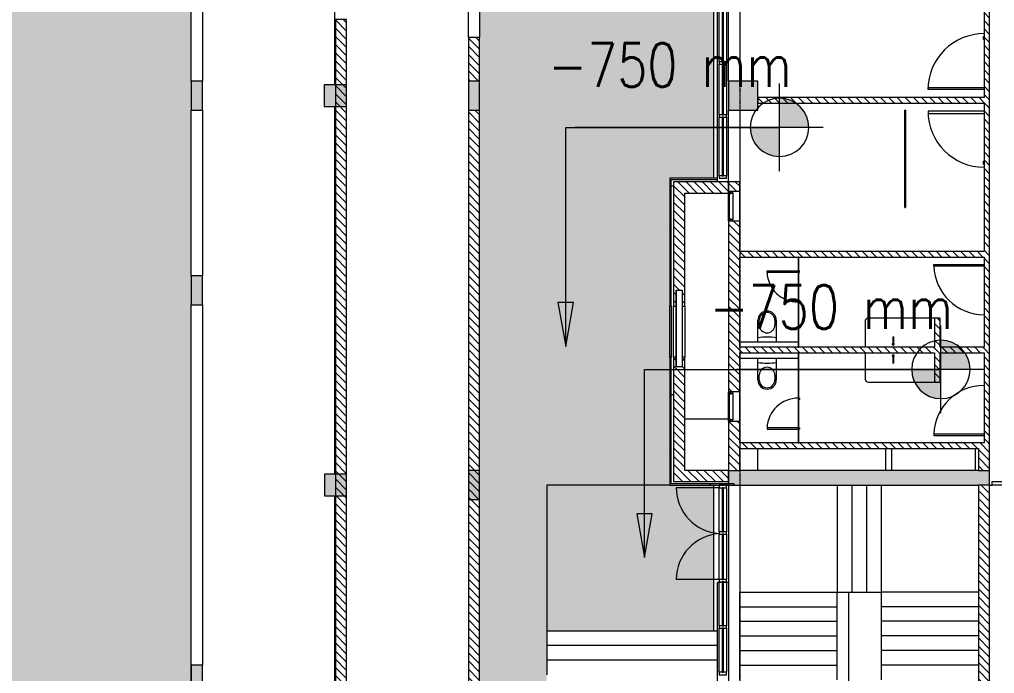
# Model space of a CAD drawing. Header units: millimetres. Extents: x -106145 to 154907, y -84585 to 152038.
# Drawn here: x 10833 to 30849, y 61863 to 75300 of the extents above; entities that cross this region are included whole.
import ezdxf

# ---------------------------------------------------------------- set-up
doc = ezdxf.new("R2010")
doc.units = ezdxf.units.MM
doc.linetypes.add('Cut Out Line _2_', pattern=[2, 1, -1])
doc.linetypes.add('Overhead', pattern=[3.96875, 2.38125, -1.5875])
for name, color, linetype, lineweight in [('A-ANNO-DIMS', 211, 'Continuous', 9), ('A-ANNO-DIMS-300', 211, 'Continuous', 9), ('A-DETL', 90, 'Continuous', 5), ('A-DETL-MBND', 5, 'Continuous', 5), ('A-DOOR', 31, 'Continuous', 5), ('A-DOOR-FRAM', 31, 'Continuous', 9), ('A-FLOR', 192, 'Continuous', 5), ('A-FLOR-LEVL', 51, 'Continuous', 5), ('A-FLOR-PATT', 8, 'Continuous', 5), ('A-GLAZ', 151, 'Continuous', 5), ('A-GLAZ-CURT', 52, 'Continuous', 5), ('A-GLAZ-CWMG', 51, 'Continuous', 5), ('A-WALL', 113, 'Continuous', 5), ('A-WALL-PATT', 111, 'Continuous', 5), ('G-ANNO-DIMS', 111, 'Continuous', 9), ('P-SANR-FIXT', 6, 'Continuous', 5), ('S-COLS', 52, 'Continuous', 5), ('S-STRS', 31, 'Continuous', 5)]:
    doc.layers.add(name, color=color, linetype=linetype, lineweight=lineweight)
doc.styles.add('RomanS', font='romans__.ttf', dxfattribs={"width": 0.8, "height": 1200})
doc.styles.add('RomanS_1', font='romans__.ttf', dxfattribs={"width": 0.8, "height": 900})
doc.dimstyles.new('Diagonal_-_4_mm_RomanS', dxfattribs={"dimscale": 304.8, "dimtxt": 1219.023462, "dimasz": 1.476378, "dimexe": 0.984252, "dimexo": 0.0625, "dimgap": 0.19685, "dimtad": 1, "dimdec": 0, "dimzin": 0, "dimdsep": 46, "dimtxsty": 'RomanS', "dimblk1": 'OBLIQUE', "dimblk2": 'OBLIQUE', "dimsah": 1, "dimcen": 0.09, "dimdle": 2.362205, "dimazin": 0, "dimtfac": 1, "dimtdec": 4, "dimtix": 1, "dimtmove": 0, "dimatfit": 3, "dimfxl": 2.362205, "dimfxlon": 1, "dimtvp": 1, "dimtolj": 1, "dimtzin": 0, "dimarcsym": 2})
pattern_1 = [(315, (0, 0), (84.18955, 84.18955), [])]
pattern_2 = [(45, (0, 0), (-754.342, 754.342), []), (45, (0, 1143), (-754.342, 754.342), [])]

# ---------------------------------------------------------------- blocks, each defined once
blk = doc.blocks.new('M_Concrete-Rectangular-Column - 230 x 600-3803971-Site Plan')
at = {"layer": 'S-COLS'}
blk.add_hatch(color=256, dxfattribs=at).paths.add_polyline_path([(-115, -300), (115, -300), (115, 300), (-115, 300)], flags=0)
at = {"layer": 'S-COLS', "color": 253}
for p, q in [((115, 300), (-115, 300)), ((-115, 300), (-115, -300)), ((115, -300), (115, 300)), ((-115, -300), (115, -300))]:
    blk.add_line(p, q, dxfattribs=at)
blk = doc.blocks.new('M_Door-Passage-Small Slit Vision Panel_Type B - 1_25_Type B-13938696-Site Plan')
at = {"layer": 'A-DOOR', "color": 41}
for p, q in [((-514.125, -63.85), (-514.125, -71.85)), ((-454.125, -71.85), (-514.125, -71.85)), ((-454.125, -71.85), (-454.125, -63.85))]:
    blk.add_line(p, q, dxfattribs=at)
at = {"layer": 'A-DOOR', "color": 121, "lineweight": 9}
for p, q in [((530, -1213.85), (530, -63.85)), ((575, -63.85), (575, -1213.85)), ((575, -1213.85), (530, -1213.85))]:
    blk.add_line(p, q, dxfattribs=at)
at = {"layer": 'A-DOOR', "color": 41}
blk.add_arc((575, -63.85), 1150, 180, 270, dxfattribs=at)
blk = doc.blocks.new('M_Door-Passage-Small Slit Vision Panel_Type B - 1_25_Type B-13938695-Site Plan')
at = {"layer": 'A-DOOR', "color": 121, "lineweight": 9}
for p, q in [((575, 1213.85), (530, 1213.85)), ((530, 1213.85), (530, 63.85)), ((575, 63.85), (575, 1213.85))]:
    blk.add_line(p, q, dxfattribs=at)
at = {"layer": 'A-DOOR', "color": 41}
for p, q in [((-514.125, 71.85), (-514.125, 63.85)), ((-514.125, 71.85), (-454.125, 71.85)), ((-454.125, 63.85), (-454.125, 71.85))]:
    blk.add_line(p, q, dxfattribs=at)
blk.add_arc((575, 63.85), 1150, 90, 180, dxfattribs=at)
blk = doc.blocks.new('DC_SglFl-W-Int - D 1_1-6638787-Site Plan')
at = {"layer": 'A-DOOR', "color": 121, "lineweight": 9}
for p, q in [((485, 57.5), (485, 1087.5)), ((485, 1087.5), (515, 1087.5)), ((515, 1087.5), (515, 57.5))]:
    blk.add_line(p, q, dxfattribs=at)
at = {"layer": 'A-DOOR', "color": 41}
blk.add_arc((515, 57.5), 1030.4, 91.66834, 179.99094, dxfattribs=at)
blk = doc.blocks.new('DC_SglFl-W-Int - D 1_1-5257905-Site Plan')
at = {"layer": 'A-DOOR', "color": 121, "lineweight": 9}
for p, q in [((485, -57.5), (485, -1087.5)), ((515, -1087.5), (515, -57.5)), ((485, -1087.5), (515, -1087.5))]:
    blk.add_line(p, q, dxfattribs=at)
at = {"layer": 'A-DOOR', "color": 41}
blk.add_arc((515, -57.5), 1030.4, 180.00906, 268.33166, dxfattribs=at)
blk = doc.blocks.new('DC_SglFl-W-Int - 0_6 toilet door-5533261-Site Plan')
at = {"layer": 'A-DOOR', "color": 121, "lineweight": 9}
for p, q in [((290, -6), (290, -646)), ((320, -646), (320, -6)), ((290, -646), (320, -646))]:
    blk.add_line(p, q, dxfattribs=at)
at = {"layer": 'A-DOOR', "color": 41}
for start, end in [(177.3162, 178.9362), (180.0162, 267.3162)]:
    blk.add_arc((320, -6), 641, start, end, dxfattribs=at)
at = {"layer": 'A-DOOR-FRAM', "color": 121}
for p, q in [((-320, 24), (-290, 24)), ((-320, 24), (-320, 6)), ((-290, 24), (-290, 6)), ((290, 24), (320, 24)), ((290, 6), (290, 24)), ((320, 24), (320, 6))]:
    blk.add_line(p, q, dxfattribs=at)
blk = doc.blocks.new('DC_SglFl-W-Int - 0_6 toilet door-5532951-Site Plan')
at = {"layer": 'A-DOOR', "color": 121, "lineweight": 9}
for p, q in [((290, 6), (290, 646)), ((290, 646), (320, 646)), ((320, 646), (320, 6))]:
    blk.add_line(p, q, dxfattribs=at)
at = {"layer": 'A-DOOR', "color": 41}
for start, end in [(92.6838, 179.9838), (181.0638, 182.6838)]:
    blk.add_arc((320, 6), 641, start, end, dxfattribs=at)
at = {"layer": 'A-DOOR-FRAM', "color": 121}
for p, q in [((-320, -24), (-320, -6)), ((-320, -24), (-290, -24)), ((-290, -24), (-290, -6)), ((290, -6), (290, -24)), ((290, -24), (320, -24)), ((320, -24), (320, -6))]:
    blk.add_line(p, q, dxfattribs=at)
blk = doc.blocks.new('System Panel - Glazed-11688753-Site Plan')
at = {"layer": 'A-GLAZ-CURT', "color": 133, "lineweight": 9}
for p, q in [((452.5, 12.5), (-452.5, 12.5)), ((-452.5, 12.5), (-452.5, -12.5)), ((452.5, -12.5), (452.5, 12.5)), ((-452.5, -12.5), (452.5, -12.5))]:
    blk.add_line(p, q, dxfattribs=at)
blk = doc.blocks.new('System Panel - Glazed-11688640-Site Plan')
at = {"layer": 'A-GLAZ-CURT', "color": 133, "lineweight": 9}
for p, q in [((452, 13), (-452, 13)), ((-452, 13), (-452, -13)), ((452, -13), (452, 13)), ((-452, -13), (452, -13))]:
    blk.add_line(p, q, dxfattribs=at)
blk = doc.blocks.new('Rectangular Mullion - 50 x 150mm-11688748-Site Plan')
at = {"layer": 'A-GLAZ-CWMG', "color": 253}
for p, q in [((25199, 64775), (25199, 65680)), ((25349, 65680), (25349, 64775))]:
    blk.add_line(p, q, dxfattribs=at)
blk = doc.blocks.new('Rectangular Mullion - 50 x 150mm-11688511-Site Plan')
at = {"layer": 'A-GLAZ-CWMG', "color": 253}
for p, q in [((25199, 61888), (25199, 62791)), ((25349, 62791), (25349, 61888))]:
    blk.add_line(p, q, dxfattribs=at)
blk = doc.blocks.new('Rectangular Mullion - 50 x 150mm-V53-Site Plan')
at = {"layer": 'A-GLAZ-CWMG', "color": 53, "lineweight": 18}
for p, q in [((-25, 75), (25, 75)), ((-25, -75), (-25, 75)), ((25, 75), (25, -75)), ((25, -75), (-25, -75))]:
    blk.add_line(p, q, dxfattribs=at)
blk = doc.blocks.new('Rectangular Mullion - 50 x 150mm-11688513-Site Plan')
at = {"layer": 'A-GLAZ-CWMG', "color": 253}
for p, q in [((25199, 62841), (25199, 63730)), ((25349, 63730), (25349, 62841))]:
    blk.add_line(p, q, dxfattribs=at)
blk = doc.blocks.new('TAPWARE_boiling-chilled_water_unit - HYTP-029-V57-Site Plan')
at = {"layer": 'P-SANR-FIXT', "color": 41}
for p, q in [((-10, -350), (10, -350)), ((0, -480), (0, -520)), ((0, -520), (0, -480))]:
    blk.add_line(p, q, dxfattribs=at)
for start, end in [(90, 270), (180, 195.3487), (225, 240.3487), (270, 90), (0, 45)]:
    blk.add_arc((0, -500), 20, start, end, dxfattribs=at)
for points in [[(-10, -350), (-10, -362), (-10, -385), (-10, -419), (-10, -453), (-10, -473), (-10, -483)], [(10, -483), (10, -473), (10, -453), (10, -419), (10, -385), (10, -362), (10, -350)], [(-10, -483), (-9, -482), (-8, -481), (-6, -481)], [(2, -480), (4, -480), (6, -481), (9, -482), (10, -483)]]:
    blk.add_open_spline(points, degree=3, dxfattribs=at)
blk = doc.blocks.new('TAPWARE_boiling-chilled_water_unit - HYTP-029-5775846-Site Plan')
at = {"layer": 'P-SANR-FIXT', "color": 41}
for p, q in [((0, 520), (0, 480)), ((0, 480), (0, 520)), ((10, 350), (-10, 350))]:
    blk.add_line(p, q, dxfattribs=at)
for start, end in [(90, 270), (164.6513, 180), (119.6513, 135), (270, 90), (315, 0)]:
    blk.add_arc((0, 500), 20, start, end, dxfattribs=at)
for points in [[(-6, 481), (-8, 481), (-9, 482), (-10, 483)], [(-10, 483), (-10, 473), (-10, 453), (-10, 419), (-10, 385), (-10, 362), (-10, 350)], [(10, 350), (10, 362), (10, 385), (10, 419), (10, 453), (10, 473), (10, 483)]]:
    blk.add_open_spline(points, degree=3, dxfattribs=at)
blk.add_open_spline([(10, 483), (8, 482), (6, 481), (3, 480), (2, 480)], degree=3, knots=[-1, -1, -1, -1, -0.7, -0.6, -0.6, -0.6, -0.6], dxfattribs=at)
blk = doc.blocks.new('22 4000 Toilet - Toto - CW763B w_FV4 - 22 4000 Toilet - Toto - CW763B w_FV4-5779779-Site Plan')
at = {"layer": 'P-SANR-FIXT', "color": 41}
for p, q in [((-190, -440), (-190, 0)), ((190, 0), (190, -440)), ((-160, -440), (-160, -340)), ((160, -340), (160, -440))]:
    blk.add_line(p, q, dxfattribs=at)
for centre, radius, start, end in [((0, 1105), 1200, 260.8891, 279.1109), ((0, -340), 160, 0, 180), ((0, -440), 190, 180, 360), ((0, -440), 160, 180, 0)]:
    blk.add_arc(centre, radius, start, end, dxfattribs=at)
blk = doc.blocks.new('Louver_window_family_object_4856 - Louver_window_1050 _ 9926-11688381-Site Plan')
at = {"layer": 'A-GLAZ'}
for p, q in [((-855, -60), (-855, 63)), ((-855, 63), (720, 63)), ((720, 63), (720, -60)), ((-855, -63), (-855, -60)), ((-855, -60), (720, -60)), ((720, -63), (-855, -63)), ((720, -60), (720, -63))]:
    blk.add_line(p, q, dxfattribs=at)
blk = doc.blocks.new('Rectangular Mullion - 50 x 75mm-14849681-Site Plan')
at = {"layer": 'A-GLAZ-CWMG', "color": 41}
for p, q in [((30799, 65735), (30799, 65810)), ((30799, 65810), (30999, 65810)), ((30999, 65735), (30799, 65735))]:
    blk.add_line(p, q, dxfattribs=at)
blk = doc.blocks.new('M_Window-Fixed - 600_1200-11206193-Site Plan')
at = {"layer": 'A-GLAZ', "color": 41}
blk.add_line((300, 115), (-300, 115), dxfattribs=at)
at = {"layer": 'A-GLAZ', "color": 133, "lineweight": 9}
for p, q in [((-300, 115), (-300, -115)), ((300, -115), (300, 115)), ((-268.25, -26.1), (-300, -26.1)), ((-261.9, -115), (-300, -115)), ((-287.3, -115), (-287.3, -70.55)), ((-287.3, -70.55), (-268.25, -70.55)), ((-268.25, -70.55), (-268.25, -26.1)), ((-261.9, -70.55), (-268.25, -70.55)), ((-261.9, -115), (-261.9, -70.55)), ((261.9, -92.775), (-261.9, -92.775)), ((261.9, -70.55), (268.25, -70.55)), ((261.9, -115), (261.9, -70.55)), ((300, -115), (261.9, -115)), ((300, -26.1), (268.25, -26.1)), ((268.25, -70.55), (268.25, -26.1)), ((287.3, -70.55), (268.25, -70.55)), ((287.3, -115), (287.3, -70.55))]:
    blk.add_line(p, q, dxfattribs=at)
at = {"layer": 'A-GLAZ', "color": 253}
for p, q in [((-300, -115), (300, -115)), ((-268.25, -26.1), (268.25, -26.1)), ((261.9, -115), (-261.9, -115))]:
    blk.add_line(p, q, dxfattribs=at)
blk = doc.blocks.new('M_Door-Curtain-Wall-Double-Storefront1 - FGD1 - FIRE GLASS DOOR-12330217-Site Plan')
at = {"layer": 'A-DOOR', "color": 253}
for p, q in [((-942.5, -75), (-942.5, -958.05)), ((942.5, -75), (942.5, -958.05))]:
    blk.add_line(p, q, dxfattribs=at)
for centre, start, end in [((-942.5, -15.55), 270, 356.355448), ((942.5, -15.55), 183.644552, 270)]:
    blk.add_arc(centre, 942.5, start, end, dxfattribs=at)
blk = doc.blocks.new('System Panel - Glazed-11688639-Site Plan')
at = {"layer": 'A-GLAZ-CURT', "color": 133, "lineweight": 9}
for p, q in [((452, 13), (-452, 13)), ((-452, 13), (-452, -13)), ((452, -13), (452, 13)), ((-452, -13), (452, -13))]:
    blk.add_line(p, q, dxfattribs=at)
blk = doc.blocks.new('Rectangular Mullion - 50 x 150mm-10192813-Site Plan')
at = {"layer": 'A-GLAZ-CWMG', "color": 53, "lineweight": 18}
for p, q in [((0, 75), (-50, 75)), ((-50, 75), (-50, -75)), ((0, -75), (0, 75)), ((-50, -75), (0, -75))]:
    blk.add_line(p, q, dxfattribs=at)
blk = doc.blocks.new('System Panel - Glazed-11688728-Site Plan')
at = {"layer": 'A-GLAZ-CURT', "color": 133, "lineweight": 9}
for p, q in [((465, 12.5), (-465, 12.5)), ((-465, 12.5), (-465, -12.5)), ((465, -12.5), (465, 12.5)), ((-465, -12.5), (465, -12.5))]:
    blk.add_line(p, q, dxfattribs=at)
blk = doc.blocks.new('Rectangular Mullion - 50 x 150mm-11688751-Site Plan')
at = {"layer": 'A-GLAZ-CWMG', "color": 253}
for p, q in [((25199, 63795), (25199, 64725)), ((25349, 64725), (25349, 63795))]:
    blk.add_line(p, q, dxfattribs=at)
blk = doc.blocks.new('System Panel - Glazed-10195712-Site Plan')
at = {"layer": 'A-GLAZ-CURT', "color": 133, "lineweight": 9}
for p, q in [((520, 12.5), (-520, 12.5)), ((-520, 12.5), (-520, -12.5)), ((520, -12.5), (520, 12.5)), ((-520, -12.5), (520, -12.5))]:
    blk.add_line(p, q, dxfattribs=at)
blk = doc.blocks.new('System Panel - Glazed-11688840-Site Plan')
at = {"layer": 'A-GLAZ-CURT', "color": 133, "lineweight": 9}
for p, q in [((600, 13), (-600, 13)), ((-600, 13), (-600, -13)), ((600, -13), (600, 13)), ((-600, -13), (600, -13))]:
    blk.add_line(p, q, dxfattribs=at)
blk = doc.blocks.new('Rectangular Mullion - 50 x 150mm-V52-Site Plan')
at = {"layer": 'A-GLAZ-CWMG', "color": 53, "lineweight": 18}
for p, q in [((-50, 75), (0, 75)), ((-50, -75), (-50, 75)), ((0, 75), (0, -75)), ((0, -75), (-50, -75))]:
    blk.add_line(p, q, dxfattribs=at)
blk = doc.blocks.new('Rectangular Mullion - 50 x 150mm-10195707-Site Plan')
at = {"layer": 'A-GLAZ-CWMG', "color": 253}
for p, q in [((25199, 55940), (25199, 56980)), ((25349, 56980), (25349, 55940))]:
    blk.add_line(p, q, dxfattribs=at)
blk = doc.blocks.new('Rectangular Mullion - 50 x 150mm-V83-Site Plan')
at = {"layer": 'A-GLAZ-CWMG', "color": 253}
for p, q in [((25199, 79880), (25199, 81080)), ((25349, 81080), (25349, 79880))]:
    blk.add_line(p, q, dxfattribs=at)
blk = doc.blocks.new('MM-HOSPITAL A _ B BLOCK-2022_11_05_CENTRAL_rvt-1-Site Plan')
at = {"layer": 'A-WALL-PATT'}
h = blk.add_hatch(dxfattribs=at)
h.set_pattern_fill('FP_19', color=90, style=0, pattern_type=2)
h.set_pattern_definition(pattern_1)
h.paths.add_polyline_path([(30634, 73695), (30749, 73695), (30749, 76745), (30634, 76745), (30634, 74595)], flags=0)
h = blk.add_hatch(dxfattribs=at)
h.set_pattern_fill('FP_19', color=90, style=0, pattern_type=2)
h.set_pattern_definition(pattern_1)
h.paths.add_polyline_path([(17319, 59757), (17549, 59757), (17549, 75300), (17319, 75300), (17319, 63531)], flags=0)
h = blk.add_hatch(dxfattribs=at)
h.set_pattern_fill('FP_19', color=90, style=0, pattern_type=2)
h.set_pattern_definition(pattern_1)
h.paths.add_polyline_path([(20279, 60481), (20279, 73435), (20049, 73435), (20049, 60481)], flags=0)
h.paths.add_polyline_path([(20049, 74035), (20279, 74035), (20279, 74931), (20049, 74931)], flags=0)
h = blk.add_hatch(dxfattribs=at)
h.set_pattern_fill('FP_19', color=90, style=0, pattern_type=2)
h.set_pattern_definition(pattern_1)
h.paths.add_polyline_path([(30749, 73580), (30749, 73695), (25989, 73695), (25989, 73580), (30634, 73580)], flags=0)
h = blk.add_hatch(dxfattribs=at)
h.set_pattern_fill('FP_19', color=90, style=0, pattern_type=2)
h.set_pattern_definition(pattern_1)
h.paths.add_polyline_path([(30749, 70415), (30749, 73580), (30634, 73580), (30634, 70415)], flags=0)
h = blk.add_hatch(dxfattribs=at)
h.set_pattern_fill('FP_20', color=41, style=0, pattern_type=2)
h.set_pattern_definition(pattern_2)
h.paths.add_polyline_path([(24214, 65730), (24214, 68360), (24184, 68360), (24184, 65730)], flags=0)
h.paths.add_polyline_path([(24214, 69410), (24214, 72040), (24184, 72040), (24184, 69410)], flags=0)
h = blk.add_hatch(dxfattribs=at)
h.set_pattern_fill('FP_19', color=90, style=0, pattern_type=2)
h.set_pattern_definition(pattern_1)
h.paths.add_polyline_path([(24489, 65805), (24487, 68360), (24437, 68360), (24437, 68165), (24311, 68165), (24311, 68360), (24259, 68360), (24259, 65805)], flags=0)
h.paths.add_polyline_path([(24259, 69410), (24311, 69410), (24314, 69740), (24437, 69740), (24437, 69410), (24489, 69410), (24489, 71965), (24259, 71965), (24259, 69524)], flags=0)
h = blk.add_hatch(dxfattribs=at)
h.set_pattern_fill('FP_19', color=90, style=0, pattern_type=2)
h.set_pattern_definition(pattern_1)
h.paths.add_polyline_path([(25389, 71735), (25389, 71965), (24489, 71965), (24489, 71735)], flags=0)
h = blk.add_hatch(dxfattribs=at)
h.set_pattern_fill('FP_19', color=90, style=0, pattern_type=2)
h.set_pattern_definition(pattern_1)
h.paths.add_polyline_path([(25619, 66035), (25619, 67050), (25389, 67050), (25389, 67650), (25619, 67650), (25619, 71165), (25389, 71165), (25389, 71765), (25619, 71765), (25619, 71965), (25389, 71965), (25389, 66035)], flags=0)
h = blk.add_hatch(dxfattribs=at)
h.set_pattern_fill('FP_19', color=90, style=0, pattern_type=2)
h.set_pattern_definition(pattern_1)
h.paths.add_polyline_path([(30634, 70415), (30634, 70530), (25619, 70530), (25619, 70415), (30263, 70415)], flags=0)
h = blk.add_hatch(dxfattribs=at)
h.set_pattern_fill('FP_19', color=90, style=0, pattern_type=2)
h.set_pattern_definition(pattern_1)
h.paths.add_polyline_path([(30749, 66600), (30749, 70415), (30634, 70415), (30634, 66600)], flags=0)
h = blk.add_hatch(dxfattribs=at)
h.set_pattern_fill('FP_19', color=90, style=0, pattern_type=2)
h.set_pattern_definition(pattern_1)
h.paths.add_polyline_path([(29619, 67850), (29734, 67850), (29734, 69165), (29619, 69165), (29619, 68450)], flags=0)
h = blk.add_hatch(dxfattribs=at)
h.set_pattern_fill('FP_19', color=90, style=0, pattern_type=2)
h.set_pattern_definition(pattern_1)
h.paths.add_polyline_path([(27112, 68450), (29619, 68450), (29619, 68565), (25619, 68565), (25619, 68450), (26831, 68450)], flags=0)
h.paths.add_polyline_path([(30634, 68450), (30634, 68565), (29734, 68565), (29734, 68450), (30263, 68450)], flags=0)
h = blk.add_hatch(dxfattribs=at)
h.set_pattern_fill('FP_19', color=90, style=0, pattern_type=2)
h.set_pattern_definition(pattern_1)
h.paths.add_polyline_path([(30519, 66485), (30519, 66600), (25619, 66600), (25619, 66485), (30263, 66485)], flags=0)
h = blk.add_hatch(dxfattribs=at)
h.set_pattern_fill('FP_19', color=90, style=0, pattern_type=2)
h.set_pattern_definition(pattern_1)
h.paths.add_polyline_path([(30519, 66035), (30749, 66035), (30749, 66600), (30519, 66600), (30519, 66297)], flags=0)
h = blk.add_hatch(dxfattribs=at)
h.set_pattern_fill('FP_19', color=90, style=0, pattern_type=2)
h.set_pattern_definition(pattern_1)
h.paths.add_polyline_path([(24489, 65805), (25389, 65805), (25389, 66035), (24489, 66035)], flags=0)
for points in [[(25389, 65735), (25619, 65735), (25619, 66035), (25389, 66035), (25389, 65805)], [(25619, 65735), (30749, 65735), (30749, 66035), (25619, 66035)]]:
    blk.add_hatch(color=254, dxfattribs=at).paths.add_polyline_path(points, flags=0)
h = blk.add_hatch(dxfattribs=at)
h.set_pattern_fill('FP_20', color=41, style=0, pattern_type=2)
h.set_pattern_definition(pattern_2)
h.paths.add_polyline_path([(25012, 65730), (25504, 65730), (25504, 65760), (24214, 65760), (24214, 65730)], flags=0)
h = blk.add_hatch(dxfattribs=at)
h.set_pattern_fill('FP_19', color=90, style=0, pattern_type=2)
h.set_pattern_definition(pattern_1)
h.paths.add_polyline_path([(30749, 58035), (30749, 65735), (30519, 65735), (30519, 58035)], flags=0)
at = {"layer": 'S-COLS'}
for points in [[(17549, 73510), (17549, 73960), (17089, 73960), (17089, 73510)], [(25389, 73435), (25619, 73435), (25619, 74035), (25389, 74035)], [(25619, 73435), (25989, 73435), (25989, 74035), (25619, 74035), (25619, 73491)], [(17094, 65510), (17544, 65510), (17544, 65960), (17094, 65960)], [(20049, 65435), (20279, 65435), (20279, 66035), (20049, 66035)]]:
    blk.add_hatch(color=256, dxfattribs=at).paths.add_polyline_path(points, flags=0)
at = {"layer": 'A-DETL-MBND', "color": 253}
for p, q in [((24214, 71885), (24259, 71885)), ((24259, 67585), (24214, 67585))]:
    blk.add_line(p, q, dxfattribs=at)
at = {"layer": 'A-FLOR', "color": 41}
for p, q in [((28191, 69090), (28191, 68565)), ((29619, 69165), (28266, 69165)), ((28191, 68450), (28191, 67925)), ((28266, 67850), (29619, 67850)), ((25989, 66035), (25989, 66485)), ((25989, 66035), (25989, 66485)), ((30449, 66485), (30449, 66035)), ((30749, 65735), (30799, 65735))]:
    blk.add_line(p, q, dxfattribs=at)
at = {"layer": 'A-FLOR', "color": 253}
for p, q in [((25389, 67085), (24489, 67085)), ((24184, 65735), (21659, 65735)), ((21659, 65735), (21659, 62735)), ((25389, 65730), (25389, 58035)), ((21659, 62735), (21659, 62435)), ((25159, 62735), (21659, 62735)), ((21659, 62435), (21659, 62135)), ((25159, 62435), (21659, 62435)), ((21659, 62135), (21659, 61835)), ((25159, 62135), (21659, 62135))]:
    blk.add_line(p, q, dxfattribs=at)
at = {"layer": 'A-FLOR', "color": 41}
for centre, start, end in [((28266, 69090), 90, 180), ((28266, 67925), 180, 270)]:
    blk.add_arc(centre, 75, start, end, dxfattribs=at)
at = {"layer": 'A-FLOR-LEVL', "color": 253}
for p, q in [((17304, 73960), (17304, 80650)), ((17304, 65960), (17304, 73510)), ((14359, 58035), (14359, 66704)), ((17304, 57960), (17304, 65510))]:
    blk.add_line(p, q, dxfattribs=at)
at = {"layer": 'A-WALL', "color": 253}
for p, q in [((25159, 72040), (25159, 81130)), ((14359, 74035), (14359, 80500)), ((14589, 80500), (14589, 74035)), ((20049, 74931), (20049, 80500)), ((20279, 80500), (20279, 74931)), ((25389, 74035), (25389, 76745)), ((14359, 70035), (14359, 73435)), ((14589, 73435), (14589, 70035)), ((25389, 71965), (25389, 73435)), ((25159, 71965), (25159, 72010)), ((14359, 62035), (14359, 69435)), ((14589, 69435), (14589, 62035)), ((24184, 68360), (24184, 69410)), ((24214, 69410), (24214, 68360)), ((24259, 68360), (24259, 69410)), ((24489, 69410), (24489, 68360)), ((25389, 66035), (25389, 65805)), ((25389, 66035), (25619, 66035)), ((25389, 65805), (25389, 66035)), ((25159, 60035), (25159, 63735)), ((25261, 63735), (25159, 63735)), ((25389, 63735), (25286, 63735))]:
    blk.add_line(p, q, dxfattribs=at)
at = {"layer": 'A-WALL', "color": 41}
for p, q in [((25619, 76745), (25619, 74035)), ((25989, 73695), (25989, 73580)), ((25619, 73435), (25619, 71965)), ((29007, 71435), (29007, 73435)), ((29019, 73435), (29007, 73435)), ((29019, 73435), (29019, 71435)), ((29007, 71435), (29019, 71435)), ((26831, 70415), (26819, 70415)), ((25619, 68680), (26819, 68680)), ((26819, 68565), (26831, 68565)), ((26819, 68335), (25619, 68335)), ((26831, 68450), (26819, 68450)), ((29743, 67841), (29619, 67841)), ((29743, 67841), (29743, 67850)), ((26819, 66600), (26831, 66600)), ((28619, 66035), (28619, 66485)), ((28734, 66485), (28734, 66035)), ((30519, 66035), (30749, 66035)), ((30749, 65735), (30519, 65735)), ((27849, 63535), (27849, 60465))]:
    blk.add_line(p, q, dxfattribs=at)
at = {"layer": 'A-WALL', "color": 61, "lineweight": 18}
for p, q in [((30634, 76745), (30634, 73695)), ((30749, 73695), (30749, 76745)), ((30634, 73695), (25989, 73695)), ((30749, 73580), (30749, 73695)), ((25989, 73580), (30634, 73580)), ((30634, 73580), (30634, 70530)), ((30749, 70415), (30749, 73580)), ((25619, 71765), (25619, 71965)), ((25619, 70530), (25619, 71165)), ((30634, 70530), (25619, 70530)), ((25619, 68565), (25619, 70415)), ((25619, 70415), (26819, 70415)), ((26819, 70415), (26819, 68565)), ((26831, 70415), (30634, 70415)), ((26831, 68565), (26831, 70415)), ((30634, 70415), (30634, 68565)), ((30749, 66600), (30749, 70415)), ((29734, 69165), (29619, 69165)), ((29619, 69165), (29619, 68565)), ((29734, 68565), (29734, 69165)), ((26819, 68565), (25619, 68565)), ((29619, 68565), (26831, 68565)), ((30634, 68565), (29734, 68565)), ((25619, 67650), (25619, 68450)), ((25619, 68450), (26819, 68450)), ((26819, 68450), (26819, 66600)), ((26831, 66600), (26831, 68450)), ((26831, 68450), (29619, 68450)), ((29619, 68450), (29619, 67850)), ((29734, 67850), (29734, 68450)), ((29734, 68450), (30634, 68450)), ((30634, 68450), (30634, 66600)), ((29619, 67850), (29734, 67850)), ((25619, 66600), (25619, 67050)), ((26819, 66600), (25619, 66600)), ((25619, 66035), (25619, 66485)), ((25619, 66485), (30519, 66485)), ((30519, 66600), (26831, 66600)), ((30634, 66600), (30519, 66600)), ((30519, 66485), (30519, 66035)), ((30749, 66035), (30749, 66600)), ((30519, 66035), (25619, 66035)), ((30749, 65735), (30749, 66035)), ((25619, 65735), (30519, 65735)), ((30519, 65735), (30519, 58035)), ((30749, 58035), (30749, 65735))]:
    blk.add_line(p, q, dxfattribs=at)
at = {"layer": 'A-WALL', "color": 53, "lineweight": 18}
for p, q in [((17319, 75300), (17319, 59757)), ((17549, 75300), (17319, 75300)), ((17549, 59757), (17549, 75300)), ((20049, 74931), (20049, 74035)), ((20279, 74931), (20049, 74931)), ((20279, 74035), (20279, 74931)), ((20049, 73435), (20049, 60481)), ((20279, 60481), (20279, 73435)), ((24184, 72040), (24184, 69410)), ((24214, 72040), (24184, 72040)), ((25159, 72040), (24214, 72040)), ((24214, 69410), (24214, 72010)), ((24214, 72010), (25159, 72010)), ((24259, 71965), (24259, 69410)), ((24489, 71965), (24259, 71965)), ((25389, 71965), (24489, 71965)), ((25159, 72010), (25159, 72040)), ((25619, 71965), (25389, 71965)), ((25389, 71965), (25389, 71765)), ((25389, 71765), (25389, 71965)), ((24489, 71735), (25389, 71735)), ((24489, 69410), (24489, 71735)), ((25389, 71165), (25389, 67650)), ((24184, 69410), (24214, 69410)), ((24259, 69410), (24311, 69410)), ((24437, 69410), (24489, 69410)), ((24184, 68360), (24184, 65730)), ((24214, 68360), (24184, 68360)), ((24214, 65760), (24214, 68360)), ((24259, 68360), (24259, 65805)), ((24311, 68360), (24259, 68360)), ((24489, 68360), (24437, 68360)), ((24489, 66035), (24489, 68360)), ((25389, 67050), (25389, 66035)), ((25389, 66035), (24489, 66035)), ((24184, 65730), (24214, 65730)), ((25504, 65760), (24214, 65760)), ((24214, 65730), (25504, 65730)), ((24259, 65805), (24489, 65805)), ((24489, 65805), (25389, 65805)), ((25389, 65805), (25389, 65735)), ((25389, 65735), (25619, 65735)), ((25504, 65730), (25504, 65760))]:
    blk.add_line(p, q, dxfattribs=at)
at = {"layer": 'S-COLS', "color": 253}
for p, q in [((17549, 73960), (17089, 73960)), ((17089, 73960), (17089, 73510)), ((17549, 73510), (17549, 73960)), ((25619, 74035), (25389, 74035)), ((25389, 74035), (25389, 73435)), ((17089, 73510), (17549, 73510)), ((25389, 73435), (25619, 73435)), ((17544, 65960), (17094, 65960)), ((17094, 65960), (17094, 65510)), ((17544, 65510), (17544, 65960)), ((20279, 66035), (20049, 66035)), ((20049, 66035), (20049, 65435)), ((20279, 65435), (20279, 66035)), ((17094, 65510), (17544, 65510)), ((20049, 65435), (20279, 65435))]:
    blk.add_line(p, q, dxfattribs=at)
at = {"layer": 'S-COLS', "color": 41}
for p, q in [((25989, 74035), (25619, 74035)), ((25989, 73695), (25989, 74035)), ((25989, 73580), (25989, 73695)), ((25989, 73435), (25989, 73580)), ((25619, 73435), (25989, 73435))]:
    blk.add_line(p, q, dxfattribs=at)
at = {"layer": 'S-STRS', "color": 41}
for p, q in [((25619, 65735), (25619, 63535)), ((27619, 65735), (27619, 63535)), ((27919, 65735), (27919, 63535)), ((28219, 65735), (28219, 63535)), ((28519, 65735), (28519, 63535)), ((25619, 63535), (27619, 63535)), ((25619, 63235), (25619, 63535)), ((27619, 63535), (27919, 63535)), ((27619, 63235), (27619, 63535)), ((27919, 63535), (28219, 63535)), ((28219, 63535), (28519, 63535)), ((30519, 63535), (28519, 63535)), ((28519, 63535), (28519, 63235)), ((25619, 62935), (25619, 63235)), ((25619, 63235), (27619, 63235)), ((27619, 62935), (27619, 63235)), ((28519, 63235), (28519, 62935)), ((30519, 63235), (28519, 63235)), ((25619, 62635), (25619, 62935)), ((25619, 62935), (27619, 62935)), ((27619, 62635), (27619, 62935)), ((28519, 62935), (28519, 62635)), ((30519, 62935), (28519, 62935)), ((25619, 62335), (25619, 62635)), ((25619, 62635), (27619, 62635)), ((27619, 62335), (27619, 62635)), ((28519, 62635), (28519, 62335)), ((30519, 62635), (28519, 62635)), ((25619, 62035), (25619, 62335)), ((25619, 62335), (27619, 62335)), ((27619, 62035), (27619, 62335)), ((28519, 62335), (28519, 62035)), ((30519, 62335), (28519, 62335)), ((25619, 61735), (25619, 62035)), ((25619, 62035), (27619, 62035)), ((27619, 61735), (27619, 62035)), ((28519, 62035), (28519, 61735)), ((30519, 62035), (28519, 62035))]:
    blk.add_line(p, q, dxfattribs=at)
at = {"layer": 'S-STRS', "color": 41, "linetype": 'Overhead'}
for p, q in [((27619, 65735), (27619, 63535)), ((27919, 65735), (27919, 63535)), ((28219, 65735), (28219, 63535)), ((28519, 65735), (28519, 63535)), ((25619, 63535), (27619, 63535)), ((30519, 63535), (28519, 63535)), ((25619, 63235), (27619, 63235)), ((30519, 63235), (28519, 63235)), ((25619, 62935), (27619, 62935)), ((30519, 62935), (28519, 62935)), ((25619, 62635), (27619, 62635)), ((30519, 62635), (28519, 62635)), ((25619, 62335), (27619, 62335)), ((30519, 62335), (28519, 62335)), ((25619, 62035), (27619, 62035)), ((30519, 62035), (28519, 62035))]:
    blk.add_line(p, q, dxfattribs=at)
at = {"color": 253, "lineweight": 5}
for name, p in [('Rectangular Mullion - 50 x 150mm-10195707-Site Plan', (0, 18490)), ('Rectangular Mullion - 50 x 150mm-10195707-Site Plan', (0, 17400)), ('M_Concrete-Rectangular-Column - 230 x 600-3803971-Site Plan', (14474, 73735)), ('M_Concrete-Rectangular-Column - 230 x 600-3803971-Site Plan', (20164, 73735)), ('Rectangular Mullion - 50 x 150mm-V83-Site Plan', (0, -7790)), ('TAPWARE_boiling-chilled_water_unit - HYTP-029-V57-Site Plan', (28771, 69128)), ('22 4000 Toilet - Toto - CW763B w_FV4 - 22 4000 Toilet - Toto - CW763B w_FV4-5779779-Site Plan', (26180, 68335)), ('TAPWARE_boiling-chilled_water_unit - HYTP-029-5775846-Site Plan', (28771, 67887)), ('Rectangular Mullion - 50 x 150mm-11688748-Site Plan', (0, 0)), ('Rectangular Mullion - 50 x 75mm-14849681-Site Plan', (0, 0)), ('Rectangular Mullion - 50 x 150mm-11688751-Site Plan', (0, 0)), ('Rectangular Mullion - 50 x 150mm-11688513-Site Plan', (0, 0)), ('Rectangular Mullion - 50 x 150mm-11688511-Site Plan', (0, 0))]:
    blk.add_blockref(name, p, dxfattribs=at)
for name, p, rotation in [('System Panel - Glazed-10195712-Site Plan', (25274, 74950), 269.9999999999999), ('M_Door-Passage-Small Slit Vision Panel_Type B - 1_25_Type B-13938696-Site Plan', (30698, 74435), 269.9999999999995), ('System Panel - Glazed-10195712-Site Plan', (25274, 73860), 269.9999999999999), ('System Panel - Glazed-11688840-Site Plan', (25274, 72690), 269.9999999999999), ('M_Door-Passage-Small Slit Vision Panel_Type B - 1_25_Type B-13938695-Site Plan', (30698, 72840), 89.99999999999952), ('M_Window-Fixed - 600_1200-11206193-Site Plan', (25504, 71465), 270), ('DC_SglFl-W-Int - D 1_1-6638787-Site Plan', (30691, 69750), 89.99999999999953), ('DC_SglFl-W-Int - 0_6 toilet door-5532951-Site Plan', (26825, 69815), 89.99999999999955), ('M_Concrete-Rectangular-Column - 230 x 600-3803971-Site Plan', (14474, 69735), 4.829673078902934e-06), ('Louver_window_family_object_4856 - Louver_window_1050 _ 9926-11688381-Site Plan', (24374, 68885), 269.9999999999999), ('22 4000 Toilet - Toto - CW763B w_FV4 - 22 4000 Toilet - Toto - CW763B w_FV4-5779779-Site Plan', (26180, 68680), 180), ('DC_SglFl-W-Int - D 1_1-5257905-Site Plan', (30691, 67265), 269.9999999999995), ('M_Window-Fixed - 600_1200-11206193-Site Plan', (25504, 67350), 270), ('DC_SglFl-W-Int - 0_6 toilet door-5533261-Site Plan', (26825, 67200), 269.9999999999995), ('M_Door-Curtain-Wall-Double-Storefront1 - FGD1 - FIRE GLASS DOOR-12330217-Site Plan', (25274, 64738), 269.9999999999999), ('Rectangular Mullion - 50 x 150mm-10192813-Site Plan', (25274, 65730), 89.9999999999999), ('System Panel - Glazed-11688753-Site Plan', (25274, 65228), 269.9999999999999), ('System Panel - Glazed-11688728-Site Plan', (25274, 64260), 269.9999999999999), ('System Panel - Glazed-11688639-Site Plan', (25274, 63293), 269.9999999999999), ('System Panel - Glazed-11688640-Site Plan', (25274, 62339), 269.9999999999999), ('M_Concrete-Rectangular-Column - 230 x 600-3803971-Site Plan', (14474, 61735), 4.829673078902934e-06)]:
    blk.add_blockref(name, p, dxfattribs=dict(at, rotation=rotation))
at = {"color": 253, "lineweight": 5, "extrusion": (0, 0, -1), "rotation": 270.0000000000001}
for name, p in [('Rectangular Mullion - 50 x 150mm-V53-Site Plan', (-25274, 74405)), ('Rectangular Mullion - 50 x 150mm-V53-Site Plan', (-25274, 73315)), ('Rectangular Mullion - 50 x 150mm-V52-Site Plan', (-25274, 72040)), ('Rectangular Mullion - 50 x 150mm-V53-Site Plan', (-25274, 64750)), ('Rectangular Mullion - 50 x 150mm-V53-Site Plan', (-25274, 63770)), ('Rectangular Mullion - 50 x 150mm-V53-Site Plan', (-25274, 62816)), ('Rectangular Mullion - 50 x 150mm-V53-Site Plan', (-25274, 61863))]:
    blk.add_blockref(name, p, dxfattribs=at)
blk = doc.blocks.new('Spot Elevations - M_Spot Elevation - Target Filled-23738-Site Plan')
at = {"layer": 'G-ANNO-DIMS'}
h = blk.add_hatch(color=256, dxfattribs=at)
edge = h.paths.add_edge_path(flags=0)
edge.add_line((0, 0), (-2, 0))
edge.add_arc((0, 0), 2, 90, 180, ccw=False)
edge.add_line((0, 2), (0, 0))
h = blk.add_hatch(color=256, dxfattribs=at)
edge = h.paths.add_edge_path(flags=0)
edge.add_line((0, 0), (2, 0))
edge.add_arc((0, 0), 2, 270, 360, ccw=False)
edge.add_line((0, -2), (0, 0))
for p, q in [((0, -3), (0, 3)), ((-3, 0), (14, 0))]:
    blk.add_line(p, q, dxfattribs=at)
blk.add_circle((0, 0), 2, dxfattribs=at)
blk = doc.blocks.new('DIMBLOCK33-Site Plan')
at = {"layer": 'A-ANNO-DIMS-300', "transparency": 16777216}
for p, q in [((-65455, 47706), (79278, 131267)), ((79014, 130283), (78504, 131167)), ((78654, 130907), (79014, 130283)), ((-64471, 47442), (-64981, 48325)), ((-64831, 48066), (-64471, 47442))]:
    blk.add_line(p, q, dxfattribs=at)
at = {"layer": 'A-ANNO-DIMS-300', "lineweight": 35, "transparency": 16777216}
for p, q in [((78654, 130907), (78737, 131214)), ((78654, 130907), (78572, 130600)), ((-64831, 48066), (-64749, 48373)), ((-64831, 48066), (-64914, 47758))]:
    blk.add_line(p, q, dxfattribs=at)
at = {"layer": 'A-ANNO-DIMS-300', "color": 0, "transparency": 16777216, "insert": (3725, 89578), "char_height": 1200, "width": 6511.94, "attachment_point": 1, "rotation": 30, "line_spacing_factor": 0.983083, "style": 'RomanS'}
blk.add_mtext('165683', dxfattribs=at)
blk = doc.blocks.new('_Oblique')
at = {"color": 0, "linetype": 'ByBlock', "lineweight": -2}
blk.add_line((-0.5, -0.5), (0.5, 0.5), dxfattribs=at)

msp = doc.modelspace()

# ---------------------------------------------------------------- block references
at = {"lineweight": 5}
msp.add_blockref('MM-HOSPITAL A _ B BLOCK-2022_11_05_CENTRAL_rvt-1-Site Plan', (0, 0), dxfattribs=at)

# ---------------------------------------------------------------- next in the draw order: hatches: boundary and pattern name
at = {"layer": 'A-FLOR-PATT', "transparency": 33554495}
h = msp.add_hatch(dxfattribs=at)
h.set_pattern_fill('FP_5', color=256, style=0, pattern_type=2)
h.set_pattern_definition([(0, (0, 0), (1219.2, 304.8), [100.584, -813.816, 100.584, -813.816, -4876.8]), (0, (0, 0), (1219.2, 304.8), [-1828.8, 100.584, -1728.216, 100.584, -813.816, -2133.6]), (0, (0, 0), (1219.2, 304.8), [-4572, 100.584, -509.016, 100.584, -1423.416]), (120, (457.2, 152.4), (-873.56454, 903.4582), [100.584, -813.816, 100.584, -813.816, -4876.8]), (120, (457.2, 152.4), (-873.56454, 903.4582), [-1828.8, 100.584, -1728.216, 100.584, -813.816, -2133.6]), (120, (457.2, 152.4), (-873.56454, 903.4582), [-4572, 100.584, -509.016, 100.584, -1423.416]), (240, (609.6, 762), (-345.63546, -1208.2582), [100.584, -813.816, 100.584, -813.816, -4876.8]), (240, (609.6, 762), (-345.63546, -1208.2582), [-1828.8, 100.584, -1728.216, 100.584, -813.816, -2133.6]), (240, (609.6, 762), (-345.63546, -1208.2582), [-4572, 100.584, -509.016, 100.584, -1423.416])])
h.paths.add_polyline_path([(9618.75, 53300), (14358.73, 53300.95), (14358.73, 53345), (9618.75, 53345), (9618.75, 53339.25)], flags=0)
h.paths.add_polyline_path([(20278.75, 53300.01), (25083.74, 53300.05), (25080.48, 53345), (20278.75, 53345), (20278.75, 53300.03)], flags=0)
h.paths.add_polyline_path([(24183.75, 86830), (24183.74, 86830), (23961.54, 86632.65)], flags=0)
h.paths.add_polyline_path([(20763.74, 53375), (25083.74, 53375), (25083.74, 57135.05), (21658.74, 57135.05), (21658.74, 62735.05), (25083.74, 62735.05), (25083.74, 65730), (24183.75, 65730), (24183.75, 72040), (25083.74, 72040), (25083.74, 81130), (24183.75, 81130), (24183.75, 82340), (25083.74, 82340), (25083.74, 86830), (24183.75, 86830), (24183.74, 90940), (27768.75, 90940), (27768.75, 90040), (32943.74, 90040), (32943.74, 90940), (34153.74, 90940), (34153.74, 90040), (40783.74, 90040), (40783.74, 90940), (41993.74, 90940), (41993.74, 90040), (47893.75, 90040), (47893.75, 90940.01), (48128.75, 90940.01), (48128.75, 92635), (57158.76, 92635), (57158.76, 110913.61), (57165.83, 111159.17), (57183.99, 111385.42), (57215.48, 111619.86), (57260.98, 111858.58), (57315.73, 112082.03), (57388.75, 112320.98), (57388.75, 113238.12), (-14611.25, 71668.9), (-14611.25, 70801.76), (10593.75, 85440.05), (10593.75, 69340.05), (-13725.75, 69340.05), (-13725.75, 69045.75), (-14611.25, 69045.75), (-14611.25, 68865), (-8411.25, 68865), (-8411.25, 66040), (-5496.25, 66040), (-5496.25, 66940.05), (-836.25, 66940.05), (-836.25, 66040.05), (6183.75, 66040.05), (6183.75, 66940.05), (10593.75, 66940.05), (10593.75, 64090.05), (9693.75, 64090.05), (9693.75, 53375), (14358.73, 53375), (14361.51, 81970.46), (14364.69, 82051.43), (14382.5, 82201.92), (14412.07, 82350.55), (14453.2, 82496.41), (14509.77, 82647.52), (14569.1, 82776.2), (14667.02, 82944.16), (14740.7, 83051.38), (14821.16, 83153.44), (14924.02, 83264.72), (15035.3, 83367.59), (15154.31, 83461.41), (15280.32, 83545.6), (15412.54, 83619.65), (15559.97, 83686.71), (15692.34, 83735.54), (15871.41, 83783.29), (16008.93, 83808.86), (16148.35, 83824.49), (16288.74, 83830), (18348.74, 83830), (18500.17, 83824.05), (18650.66, 83806.24), (18799.29, 83776.68), (18945.14, 83735.54), (19087.32, 83683.09), (19224.94, 83619.65), (19392.9, 83521.72), (19500.12, 83448.04), (19602.17, 83367.59), (19713.46, 83264.72), (19816.32, 83153.44), (19910.14, 83034.43), (19994.33, 82908.42), (20068.38, 82776.2), (20131.83, 82638.58), (20184.28, 82496.41), (20232.02, 82317.33), (20257.59, 82179.81), (20273.22, 82040.39), (20278.74, 81900), (20278.75, 53375), (20323.35, 53375)], flags=0)
h.paths.add_polyline_path([(9618.75, 53375), (9663.75, 53375), (9663.75, 64090.05), (9618.75, 64090.05), (9618.75, 53389.03)], flags=0)
h.paths.add_polyline_path([(9693.75, 64120.05), (10563.75, 64120.05), (10563.75, 66910.05), (6213.75, 66910.05), (6213.75, 65965.05), (6183.75, 65965.05), (6183.75, 66010.05), (-836.25, 66010.05), (-836.25, 65965.05), (-866.25, 65965.05), (-866.25, 66910.05), (-5466.25, 66910.05), (-5466.25, 65965), (-5496.25, 65965), (-5496.25, 66010), (-8411.25, 66010), (-8411.25, 65925), (-5421.25, 65925), (-5421.25, 66865.05), (-911.25, 66865.05), (-911.2, 65735.05), (6258.75, 65735.05), (6258.74, 66865.05), (10518.75, 66865.05), (10518.75, 64165.05), (9618.75, 64165.05), (9618.75, 64120.05), (9663.75, 64120.05)], flags=0)
h.paths.add_polyline_path([(10079.95, 64395.05), (10288.75, 64395.05), (10288.75, 65505), (9388.76, 65505), (9388.76, 64395.05), (9618.75, 64395.05)], flags=0)
h.paths.add_polyline_path([(9388.75, 65735), (10288.75, 65735), (10288.75, 66635.05), (6488.75, 66635.05), (6488.75, 65735.05), (9388.75, 65735.05)], flags=0)
h.paths.add_polyline_path([(-5546.25, 65735.05), (-5421.25, 65735.05), (-5421.25, 65775), (-8411.25, 65775), (-8411.25, 65735.05), (-6116.26, 65735.05)], flags=0)
h.paths.add_polyline_path([(-5191.25, 65735.05), (-1141.25, 65735.05), (-1141.25, 66635.05), (-5191.25, 66635.05), (-5191.25, 65760)], flags=0)
h.paths.add_polyline_path([(-786.25, 65775.05), (-836.25, 65775.05), (-836.25, 65925.05), (6183.75, 65925.05), (6183.75, 65775.05), (213.75, 65775.05)], flags=0)
h.paths.add_polyline_path([(49986.34, 93340), (27982.76, 93340), (27982.76, 95337.81), (53776.48, 110258.48), (53444.66, 110833.21), (54228.5, 111285.76), (54559.94, 110711.69), (55182.76, 111071.96), (55182.76, 93340), (53367.05, 93340)], flags=0)
h.paths.add_polyline_path([(52737.25, 109658.48), (52405.43, 110233.21), (53189.27, 110685.76), (53520.71, 110111.69), (53367.05, 110022.8)], flags=0)
at = {"layer": 'G-ANNO-DIMS'}
for points in [[(22045.62, 68583.06), (22204.31, 69483.06), (21886.92, 69483.06)], [(23661.67, 64244.85), (23820.36, 65144.85), (23502.97, 65144.85)]]:
    msp.add_hatch(color=256, dxfattribs=at).paths.add_polyline_path(points, flags=0)

# ---------------------------------------------------------------- next in the draw order: linework, layer by layer
at = {"layer": 'A-DETL', "linetype": 'Cut Out Line _2_'}
msp.add_line((25618.75, 89505), (25618.75, 53270), dxfattribs=at)
at = {"layer": 'A-FLOR'}
for p, q in [((25083.74, 72040), (25083.74, 81130)), ((25083.74, 62735.05), (25083.74, 65730))]:
    msp.add_line(p, q, dxfattribs=at)
at = {"layer": 'G-ANNO-DIMS'}
for p, q in [((22045.62, 73083.32), (26434.76, 73083.32)), ((22045.62, 68583.06), (22045.62, 73083.32)), ((22204.31, 69483.06), (21886.92, 69483.06)), ((21886.92, 69483.06), (22045.62, 68583.06)), ((22045.62, 68583.06), (22204.31, 69483.06)), ((23661.67, 68109.81), (29748.98, 68109.81)), ((23661.67, 64244.85), (23661.67, 68109.81)), ((23820.36, 65144.85), (23502.97, 65144.85)), ((23502.97, 65144.85), (23661.67, 64244.85)), ((23661.67, 64244.85), (23820.36, 65144.85))]:
    msp.add_line(p, q, dxfattribs=at)

# ---------------------------------------------------------------- next in the draw order: block references
at = {"layer": 'G-ANNO-DIMS', "extrusion": (0, 0, -1), "xscale": 299.9999999999997, "yscale": 299.9999999999997, "zscale": 299.9999999999997}
for p in [(-26434.76, 73083.32), (-29748.98, 68109.81)]:
    msp.add_blockref('Spot Elevations - M_Spot Elevation - Target Filled-23738-Site Plan', p, dxfattribs=at)

# ---------------------------------------------------------------- next in the draw order: texts
at = {"layer": 'G-ANNO-DIMS', "char_height": 900, "width": 6823.7169, "attachment_point": 1, "line_spacing_factor": 0.983083, "style": 'RomanS_1'}
for insert in [(21686.55, 74816.72), (25000.76, 69843.21)]:
    msp.add_mtext('-750 mm', dxfattribs=dict(at, insert=insert))

# ---------------------------------------------------------------- next in the draw order: dimensions: what is measured, and where the dimension line sits
at = {"layer": 'A-ANNO-DIMS'}
dim = msp.add_linear_dim(base=(78654.26, 130907.03), p1=(-64471.28, 47442.07), p2=(79014.26, 130283.49), angle=30, dimstyle='Diagonal_-_4_mm_RomanS', override={"dimpost": '<>', "dimfxl": 165682.835536}, dxfattribs=at)
dim.commit()
dim.dimension.update_dxf_attribs({"geometry": 'DIMBLOCK33-Site Plan', "text_midpoint": (6578.73, 90062.68)})

doc.saveas('drawing.dxf')
